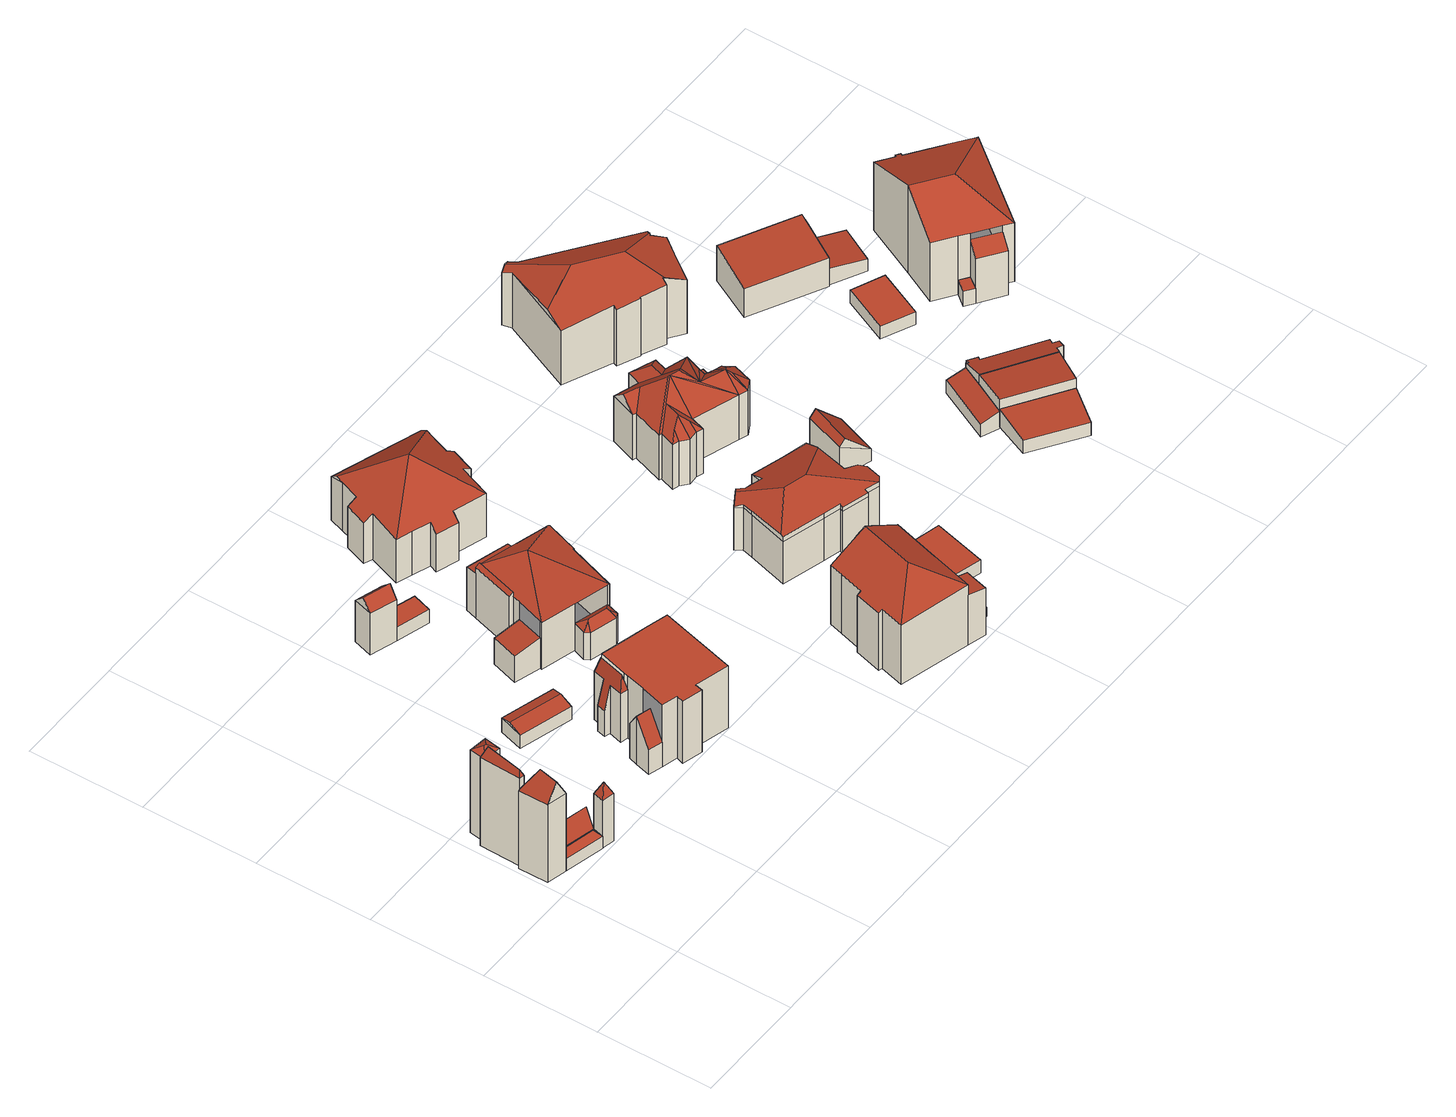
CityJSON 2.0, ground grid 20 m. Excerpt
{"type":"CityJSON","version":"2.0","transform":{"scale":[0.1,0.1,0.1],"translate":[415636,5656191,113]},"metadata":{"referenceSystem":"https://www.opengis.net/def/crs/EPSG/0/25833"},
"CityObjects":{
"building1":{"type":"Building","attributes":{"Dachtyp_tdc":"tdcFreeFormRoof","Gemeindeschluessel":14612000,"Dachneigung":63.22,"QualitaetDacherkennung":7,"Geometrietyp2DReferenz":"3000","measuredHeight":19.86,"function":"31001_9998","roofType":"5000"},"geometry":[{"type":"Solid","lod":"2","boundaries":[[[[0,1,2,3,4,5,6]],[[7,8,1,0]],[[8,9,2,1]],[[9,10,3,2]],[[10,11,4,3]],[[11,12,5,4]],[[12,13,6,5]],[[13,7,0,6]],[[14,12,11]],[[15,12,14]],[[12,15,13]],[[11,16,14]],[[10,16,11]],[[16,10,9]],[[16,9,8]],[[15,14,16,8,7]],[[15,7,13]]]],"semantics":{"surfaces":[{"type":"GroundSurface"},{"type":"WallSurface"},{"type":"RoofSurface"}],"values":[[0,1,1,1,1,1,1,1,2,2,2,2,2,2,2,2,1]]}}]},
"building2":{"type":"Building","attributes":{"Dachtyp_tdc":"tdcFreeFormRoof","Gemeindeschluessel":14612000,"Dachneigung":70.92,"QualitaetDacherkennung":19,"Geometrietyp2DReferenz":"3000","measuredHeight":20.15,"function":"31001_9998","roofType":"5000"},"geometry":[{"type":"Solid","lod":"2","boundaries":[[[[17,18,19,20]],[[18,21,22,19]],[[21,23,24,22]],[[23,25,26,24]],[[25,17,20,26]],[[27,28,29,25,23]],[[27,23,21]],[[28,27,21,18]],[[29,28,18,17]],[[29,17,25]],[[20,19,22,24,26]]]],"semantics":{"surfaces":[{"type":"WallSurface"},{"type":"RoofSurface"},{"type":"GroundSurface"}],"values":[[0,0,0,0,0,1,1,1,1,1,2]]}}]},
"building3":{"type":"Building","attributes":{"Dachtyp_tdc":"tdcFreeFormRoof","Gemeindeschluessel":14612000,"Dachneigung":49.35,"QualitaetDacherkennung":23,"Geometrietyp2DReferenz":"3000","measuredHeight":3.56,"function":"31001_9998","roofType":"5000"},"geometry":[{"type":"Solid","lod":"2","boundaries":[[[[30,31,5,6]],[[31,32,33,5]],[[32,34,35,33]],[[34,30,6,35]],[[36,34,32]],[[37,36,32,31]],[[37,31,30]],[[36,37,30,34]],[[6,5,33,35]]]],"semantics":{"surfaces":[{"type":"WallSurface"},{"type":"RoofSurface"},{"type":"GroundSurface"}],"values":[[0,0,0,0,1,1,1,1,2]]}}]},
"building4":{"type":"Building","attributes":{"Dachtyp_tdc":"tdcFreeFormRoof","Gemeindeschluessel":14612000,"Dachneigung":32.58,"QualitaetDacherkennung":5,"Geometrietyp2DReferenz":"3000","measuredHeight":17.67,"function":"31001_9998","roofType":"5000"},"geometry":[{"type":"Solid","lod":"2","boundaries":[[[[38,39,40,41]],[[39,42,43,40]],[[42,44,45,43]],[[44,46,47,45]],[[46,38,41,47]],[[48,49,50,46,44]],[[48,44,42]],[[49,48,42,39]],[[50,49,39,38]],[[50,38,46]],[[41,40,43,45,47]]]],"semantics":{"surfaces":[{"type":"WallSurface"},{"type":"RoofSurface"},{"type":"GroundSurface"}],"values":[[0,0,0,0,0,1,1,1,1,1,2]]}}]},
"building5":{"type":"Building","attributes":{"Dachtyp_tdc":"tdcFreeFormRoof","Gemeindeschluessel":14612000,"Dachneigung":65.23,"QualitaetDacherkennung":14,"Geometrietyp2DReferenz":"3000","measuredHeight":5.76,"function":"31001_9998","roofType":"5000"},"geometry":[{"type":"Solid","lod":"2","boundaries":[[[[51,52,53,54]],[[52,55,56,53]],[[55,57,58,56]],[[57,51,54,58]],[[59,60,57,55]],[[59,55,52]],[[60,59,52,51]],[[60,51,57]],[[54,53,56,58]]]],"semantics":{"surfaces":[{"type":"WallSurface"},{"type":"RoofSurface"},{"type":"GroundSurface"}],"values":[[0,0,0,0,1,0,1,0,2]]}}]},
"building6":{"type":"Building","attributes":{"Dachtyp_tdc":"tdcFreeFormRoof","Gemeindeschluessel":14612000,"Dachneigung":67.29,"QualitaetDacherkennung":13,"Geometrietyp2DReferenz":"3000","measuredHeight":11.93,"function":"31001_9998","roofType":"5000"},"geometry":[{"type":"Solid","lod":"2","boundaries":[[[[61,62,54,63]],[[62,64,65,54]],[[64,66,67,65]],[[66,61,63,67]],[[68,66,64]],[[69,68,64,62]],[[69,62,61]],[[68,69,61,66]],[[63,54,65,67]]]],"semantics":{"surfaces":[{"type":"WallSurface"},{"type":"RoofSurface"},{"type":"GroundSurface"}],"values":[[0,0,0,0,1,1,1,1,2]]}}]},
"building7":{"type":"Building","attributes":{"Dachtyp_tdc":"tdcGableRoof","Gemeindeschluessel":14612000,"Dachneigung":17.32,"QualitaetDacherkennung":85,"Geometrietyp2DReferenz":"3000","measuredHeight":3.4,"function":"31001_9998","roofType":"3100"},"geometry":[{"type":"Solid","lod":"2","boundaries":[[[[70,71,72,73]],[[71,74,75,72]],[[74,76,77,75]],[[76,70,73,77]],[[74,71,78]],[[70,76,79]],[[71,70,79,78]],[[76,74,78,79]],[[73,72,75,77]]]],"semantics":{"surfaces":[{"type":"WallSurface"},{"type":"RoofSurface"},{"type":"GroundSurface"}],"values":[[0,0,0,0,0,0,1,1,2]]}}]},
"building8":{"type":"Building","attributes":{"Gemeindeschluessel":14612000,"Geometrietyp2DReferenz":"3000","function":"31001_9998","roofType":"9999"},"children":["building8-1","building8-2","building8-3"]},
"building8-1":{"type":"BuildingPart","attributes":{"Dachtyp_tdc":"tdcGableRoof","Dachneigung":61.51,"QualitaetDacherkennung":15,"Geometrietyp2DReferenz":"3000","measuredHeight":9.91,"roofType":"3100"},"parents":["building8"],"geometry":[{"type":"MultiSurface","lod":"2","boundaries":[[[80,81,82,83]],[[81,84,85,82]],[[84,86,87,85]],[[86,88,89,87]],[[90,80,83,91]],[[92,88,86,84,81]],[[81,80,90,92]],[[83,82,85,87,89,93,91]]],"semantics":{"surfaces":[{"type":"WallSurface"},{"type":"RoofSurface"},{"type":"GroundSurface"}],"values":[0,0,0,0,0,1,1,2]}}]},
"building8-2":{"type":"BuildingPart","attributes":{"Dachtyp_tdc":"tdcPolyFlatRoof","Dachneigung":0,"QualitaetDacherkennung":62,"Geometrietyp2DReferenz":"3000","measuredHeight":12.58,"roofType":"1000"},"parents":["building8"],"geometry":[{"type":"MultiSurface","lod":"2","boundaries":[[[94,95,96,97]],[[95,98,99,96]],[[98,100,101,99]],[[100,102,103,101]],[[102,104,90,91,103]],[[105,106,107,108,89,88]],[[109,110,111,112,113]],[[110,114,115,111]],[[114,116,117,115]],[[116,118,119,117]],[[118,94,97,119]],[[118,116,114,110,109,106,105,104,102,100,98,95,94]],[[97,96,99,101,103,91,93,89,108,112,111,115,117,119]]],"semantics":{"surfaces":[{"type":"WallSurface"},{"type":"RoofSurface"},{"type":"GroundSurface"}],"values":[0,0,0,0,0,0,0,0,0,0,0,1,2]}}]},
"building8-3":{"type":"BuildingPart","attributes":{"Dachtyp_tdc":"tdcFreeFormRoof","Dachneigung":76.72,"QualitaetDacherkennung":34,"Geometrietyp2DReferenz":"3000","measuredHeight":12.68,"roofType":"5000"},"parents":["building8"],"geometry":[{"type":"MultiSurface","lod":"2","boundaries":[[[120,121,122,123]],[[121,124,125,122]],[[124,126,127,125]],[[126,128,129,127]],[[128,130,131,129]],[[130,113,112,131]],[[107,120,123,108]],[[113,130,132]],[[130,128,126,124,121,120,133,132]],[[120,107,133]],[[107,113,132,133]],[[123,122,125,127,129,131,112,108]]],"semantics":{"surfaces":[{"type":"WallSurface"},{"type":"RoofSurface"},{"type":"GroundSurface"}],"values":[0,0,0,0,0,0,0,1,1,1,1,2]}}]},
"building9":{"type":"Building","attributes":{"Dachtyp_tdc":"tdcGableRoof","Gemeindeschluessel":14612000,"Dachneigung":47.44,"QualitaetDacherkennung":1,"Geometrietyp2DReferenz":"3000","measuredHeight":10.46,"function":"31001_9998","roofType":"3100"},"geometry":[{"type":"Solid","lod":"2","boundaries":[[[[134,135,136,137]],[[135,138,139,136]],[[138,140,141,139]],[[140,134,137,141]],[[138,135,142]],[[134,140,143]],[[135,134,143,142]],[[140,138,142,143]],[[137,136,139,141]]]],"semantics":{"surfaces":[{"type":"WallSurface"},{"type":"RoofSurface"},{"type":"GroundSurface"}],"values":[[0,0,0,0,0,0,1,1,2]]}}]},
"building10":{"type":"Building","attributes":{"Dachtyp_tdc":"tdcPolyFlatRoof","Gemeindeschluessel":14612000,"Dachneigung":0,"QualitaetDacherkennung":56,"Geometrietyp2DReferenz":"3000","measuredHeight":2.79,"function":"31001_9998","roofType":"1000"},"geometry":[{"type":"Solid","lod":"2","boundaries":[[[[144,145,141,137]],[[145,146,147,141]],[[146,148,149,147]],[[148,144,137,149]],[[148,146,145,144]],[[137,141,147,149]]]],"semantics":{"surfaces":[{"type":"WallSurface"},{"type":"RoofSurface"},{"type":"GroundSurface"}],"values":[[0,0,0,0,1,2]]}}]},
"building11":{"type":"Building","attributes":{"Gemeindeschluessel":14612000,"Geometrietyp2DReferenz":"3000","function":"31001_9998","roofType":"9999"},"children":["building11-1","building11-2","building11-3","building11-4","building11-5"]},
"building11-1":{"type":"BuildingPart","attributes":{"Dachtyp_tdc":"tdcPolyFlatRoof","Dachneigung":11.05,"QualitaetDacherkennung":67,"Geometrietyp2DReferenz":"3000","measuredHeight":6.18,"roofType":"2100"},"parents":["building11"],"geometry":[{"type":"MultiSurface","lod":"2","boundaries":[[[150,151,152,153]],[[151,154,155,152]],[[154,156,157,155]],[[156,154,151,150]],[[153,152,155,157]]],"semantics":{"surfaces":[{"type":"WallSurface"},{"type":"RoofSurface"},{"type":"GroundSurface"}],"values":[0,0,0,1,2]}}]},
"building11-2":{"type":"BuildingPart","attributes":{"Dachtyp_tdc":"tdcTentRoof","Dachneigung":12.05,"QualitaetDacherkennung":40,"Geometrietyp2DReferenz":"3000","measuredHeight":11.91,"roofType":"3500"},"parents":["building11"],"geometry":[{"type":"MultiSurface","lod":"2","boundaries":[[[158,157,156]],[[158,159,160,157]],[[161,162,163,164,165]],[[162,166,167,163]],[[166,168,169,167]],[[168,170,171,169]],[[170,172,173,171]],[[172,174,175,173]],[[174,176,175]],[[177,178,179,180,181]],[[178,182,153,179]],[[182,150,153]],[[162,161,183,184]],[[172,170,168,166,162,184]],[[178,177,174,172,184]],[[183,159,158,182,178,184]],[[157,160,185,164,163,167,169,171,173,175,180,179,153]]],"semantics":{"surfaces":[{"type":"WallSurface"},{"type":"RoofSurface"},{"type":"GroundSurface"}],"values":[0,0,0,0,0,0,0,0,0,0,0,0,1,1,1,1,2]}}]},
"building11-3":{"type":"BuildingPart","attributes":{"Dachtyp_tdc":"tdcPolyFlatRoof","Dachneigung":8.53,"QualitaetDacherkennung":47,"Geometrietyp2DReferenz":"3000","measuredHeight":9.03,"roofType":"2100"},"parents":["building11"],"geometry":[{"type":"MultiSurface","lod":"2","boundaries":[[[186,187,188,189]],[[187,190,191,188]],[[190,165,164,191]],[[190,187,186,192,165]],[[164,185,189,188,191]]],"semantics":{"surfaces":[{"type":"WallSurface"},{"type":"RoofSurface"},{"type":"GroundSurface"}],"values":[0,0,0,1,2]}}]},
"building11-4":{"type":"BuildingPart","attributes":{"Dachtyp_tdc":"tdcFreeFormRoof","Dachneigung":37.53,"QualitaetDacherkennung":18,"Geometrietyp2DReferenz":"3000","measuredHeight":6.67,"roofType":"5000"},"parents":["building11"],"geometry":[{"type":"MultiSurface","lod":"2","boundaries":[[[193,181,180,194]],[[176,195,196,175]],[[195,197,198,196]],[[197,199,200,198]],[[199,193,194,200]],[[201,202,203,204,199,197]],[[201,197,195]],[[202,201,195,176]],[[203,202,176,181]],[[204,203,181,193]],[[204,193,199]],[[194,180,175,196,198,200]]],"semantics":{"surfaces":[{"type":"WallSurface"},{"type":"RoofSurface"},{"type":"GroundSurface"}],"values":[0,0,0,0,0,1,1,1,1,1,1,2]}}]},
"building11-5":{"type":"BuildingPart","attributes":{"Dachtyp_tdc":"tdcPolyFlatRoof","Dachneigung":28.86,"QualitaetDacherkennung":49,"Geometrietyp2DReferenz":"3000","measuredHeight":10.75,"roofType":"2100"},"parents":["building11"],"geometry":[{"type":"MultiSurface","lod":"2","boundaries":[[[205,206,189,207]],[[206,186,189]],[[208,205,207,160,159]],[[208,209,206,205]],[[207,189,185,160]]],"semantics":{"surfaces":[{"type":"WallSurface"},{"type":"RoofSurface"},{"type":"GroundSurface"}],"values":[0,0,0,1,2]}}]},
"building12":{"type":"Building","attributes":{"Dachtyp_tdc":"tdcFreeFormRoof","Gemeindeschluessel":14612000,"Dachneigung":38.48,"QualitaetDacherkennung":49,"Geometrietyp2DReferenz":"3000","measuredHeight":15.15,"function":"31001_9998","roofType":"5000"},"geometry":[{"type":"Solid","lod":"2","boundaries":[[[[210,211,212,213]],[[211,214,215,212]],[[214,216,217,215]],[[216,218,219,217]],[[218,220,221,219]],[[220,222,223,221]],[[222,224,225,223]],[[224,226,227,225]],[[226,228,229,227]],[[228,230,231,229]],[[230,232,233,231]],[[232,234,235,233]],[[234,236,237,235]],[[236,238,239,237]],[[238,240,241,239]],[[240,242,243,241]],[[242,244,245,243]],[[244,246,247,245]],[[246,210,213,247]],[[248,249,224,222,250]],[[228,226,249,248,236,234,232,230]],[[240,238,236,248,251,246,244,242]],[[248,250,220,218,216,214,211,210,251]],[[226,224,249]],[[222,220,250]],[[210,246,251]],[[213,212,215,217,219,221,223,225,227,229,231,233,235,237,239,241,243,245,247]]]],"semantics":{"surfaces":[{"type":"WallSurface"},{"type":"RoofSurface"},{"type":"GroundSurface"}],"values":[[0,0,0,0,0,0,0,0,0,0,0,0,0,0,0,0,0,0,0,1,1,1,1,0,0,0,2]]}}]},
"building13":{"type":"Building","attributes":{"Gemeindeschluessel":14612000,"Geometrietyp2DReferenz":"3000","function":"31001_9998","roofType":"9999"},"children":["building13-1","building13-2"]},
"building13-1":{"type":"BuildingPart","attributes":{"Dachtyp_tdc":"tdcPolyFlatRoof","Dachneigung":10.38,"QualitaetDacherkennung":40,"Geometrietyp2DReferenz":"3000","measuredHeight":10.15,"roofType":"2100"},"parents":["building13"],"geometry":[{"type":"MultiSurface","lod":"2","boundaries":[[[252,253,254,255]],[[253,256,257,254]],[[256,258,259,257]],[[258,260,261,259]],[[258,256,253,252,262,252,260]],[[261,255,263,255,254,257,259]]],"semantics":{"surfaces":[{"type":"WallSurface"},{"type":"RoofSurface"},{"type":"GroundSurface"}],"values":[0,0,0,0,1,2]}}]},
"building13-2":{"type":"BuildingPart","attributes":{"Dachtyp_tdc":"tdcHipAndGableRoof","Dachneigung":30.14,"QualitaetDacherkennung":39,"Geometrietyp2DReferenz":"3000","measuredHeight":15.77,"roofType":"5000"},"parents":["building13"],"geometry":[{"type":"MultiSurface","lod":"2","boundaries":[[[264,265,266,267]],[[265,268,269,266]],[[268,270,271,269]],[[270,272,273,271]],[[272,274,275,273]],[[274,276,277,275]],[[276,278,279,277]],[[278,280,281,279]],[[280,282,283,281]],[[282,284,285,283]],[[284,286,287,285]],[[286,288,289,287]],[[288,290,263,289]],[[290,262,263]],[[291,292,293,261,260]],[[292,294,295,293]],[[294,296,297,295]],[[296,264,267,297]],[[292,291,298]],[[291,290,288,286,284,282,280,298]],[[280,278,276,274,272,270,268,265,264,296,294,292,298]],[[267,266,269,271,273,275,277,279,281,283,285,287,289,263,255,261,293,295,297]]],"semantics":{"surfaces":[{"type":"WallSurface"},{"type":"RoofSurface"},{"type":"GroundSurface"}],"values":[0,0,0,0,0,0,0,0,0,0,0,0,0,0,0,0,0,0,1,1,1,2]}}]},
"building14":{"type":"Building","attributes":{"Dachtyp_tdc":"tdcFreeFormRoof","Gemeindeschluessel":14612000,"Dachneigung":38.72,"QualitaetDacherkennung":21,"Geometrietyp2DReferenz":"3000","measuredHeight":3.23,"function":"31001_9998","roofType":"5000"},"geometry":[{"type":"Solid","lod":"2","boundaries":[[[[299,300,301,302]],[[300,303,304,301]],[[303,305,306,304]],[[305,307,308,306]],[[307,309,310,308]],[[309,311,312,310]],[[311,299,302,312]],[[313,311,309]],[[314,315,316,313,309,307]],[[317,314,307,305]],[[317,305,303]],[[315,314,317,303,300]],[[316,315,300,299]],[[313,316,299,311]],[[302,301,304,306,308,310,312]]]],"semantics":{"surfaces":[{"type":"WallSurface"},{"type":"RoofSurface"},{"type":"GroundSurface"}],"values":[[0,0,0,0,0,0,0,1,1,1,1,1,1,1,2]]}}]},
"building15":{"type":"Building","attributes":{"Dachtyp_tdc":"tdcFreeFormRoof","Gemeindeschluessel":14612000,"Dachneigung":23.6,"QualitaetDacherkennung":43,"Geometrietyp2DReferenz":"3000","measuredHeight":11.86,"function":"31001_9998","roofType":"5000"},"geometry":[{"type":"Solid","lod":"2","boundaries":[[[[318,319,320,321]],[[319,322,323,320]],[[322,324,325,323]],[[324,326,327,325]],[[326,328,329,327]],[[328,330,331,329]],[[330,332,333,331]],[[332,334,335,333]],[[334,336,337,335]],[[336,338,339,337]],[[338,340,341,339]],[[340,342,343,341]],[[342,344,345,343]],[[344,346,347,345]],[[346,348,349,347]],[[348,350,351,349]],[[350,352,353,351]],[[352,354,355,353]],[[354,356,357,355]],[[356,358,359,357]],[[358,360,361,359]],[[360,318,321,361]],[[362,363,364,365,366,367]],[[368,369,370,371,372,373,374,375]],[[372,364,363,376,377,378,379,380,381,373]],[[336,334,332,382,383,384,385,365,364,372,371,386]],[[336,386,338]],[[338,386,371,370,340]],[[322,366,365,385,324]],[[324,385,384,326]],[[326,384,383,328]],[[328,383,382,330]],[[330,382,332]],[[348,374,373,381,350]],[[350,381,380,352]],[[352,380,379,354]],[[354,379,378,356]],[[356,378,377,358]],[[358,377,376,360]],[[360,376,363,362,318]],[[344,368,375,346]],[[346,375,374,348]],[[342,369,368,344]],[[340,370,369,342]],[[319,367,366,322]],[[318,362,367,319]],[[321,320,323,325,327,329,331,333,335,337,339,341,343,345,347,349,351,353,355,357,359,361]]]],"semantics":{"surfaces":[{"type":"WallSurface"},{"type":"RoofSurface"},{"type":"GroundSurface"}],"values":[[0,0,0,0,0,0,0,0,0,0,0,0,0,0,0,0,0,0,0,0,0,0,1,1,1,1,0,0,0,0,0,0,0,0,0,0,0,0,0,0,0,0,0,0,0,0,2]]}}]},
"building16":{"type":"Building","attributes":{"Dachtyp_tdc":"tdcPolyFlatRoof","Gemeindeschluessel":14612000,"Dachneigung":0,"QualitaetDacherkennung":67,"Geometrietyp2DReferenz":"3000","measuredHeight":2.58,"function":"31001_9998","roofType":"1000"},"geometry":[{"type":"Solid","lod":"2","boundaries":[[[[387,388,389,390]],[[391,392,393,394]],[[390,389,392,391]],[[389,388,393,392]],[[388,387,394,393]],[[387,390,391,394]]]],"semantics":{"surfaces":[{"type":"RoofSurface"},{"type":"GroundSurface"},{"type":"WallSurface"}],"values":[[0,1,2,2,2,2]]}}]},
"building17":{"type":"Building","attributes":{"Dachtyp_tdc":"tdcFreeFormRoof","Gemeindeschluessel":14612000,"Dachneigung":42.26,"QualitaetDacherkennung":64,"Geometrietyp2DReferenz":"3000","measuredHeight":13.84,"function":"31001_9998","roofType":"5000"},"geometry":[{"type":"Solid","lod":"2","boundaries":[[[[395,396,397,398]],[[396,399,400,397]],[[399,401,402,400]],[[401,403,404,402]],[[403,405,406,404]],[[405,407,408,406]],[[407,409,410,408]],[[409,411,412,410]],[[411,413,414,412]],[[413,415,416,414]],[[415,417,418,416]],[[417,419,420,418]],[[419,421,422,420]],[[421,423,424,422]],[[423,425,426,424]],[[425,427,428,426]],[[427,429,430,428]],[[429,431,432,430]],[[431,433,434,432]],[[433,435,436,434]],[[435,437,438,436]],[[437,439,440,438]],[[439,441,442,440]],[[441,395,398,442]],[[443,441,439]],[[444,445,443,439,437]],[[446,447,448,449,450,451,444,437,435]],[[446,435,433]],[[447,446,433,431]],[[448,447,431,429]],[[449,448,429,427]],[[452,453,454,455,450,449,427,425]],[[452,425,423]],[[453,452,423,421]],[[456,454,453,421,419]],[[456,419,417]],[[455,454,456,417,415]],[[457,411,458]],[[457,413,411]],[[459,413,457]],[[450,459,451]],[[450,413,459]],[[450,415,413]],[[415,450,455]],[[458,411,409]],[[460,457,458,409,407]],[[460,407,405]],[[403,460,405]],[[403,457,460]],[[401,457,403]],[[457,401,459]],[[399,459,401]],[[396,459,399]],[[444,459,396]],[[459,444,451]],[[445,444,396,395]],[[443,445,395,441]],[[398,397,400,402,404,406,408,410,412,414,416,418,420,422,424,426,428,430,432,434,436,438,440,442]]]],"semantics":{"surfaces":[{"type":"WallSurface"},{"type":"RoofSurface"},{"type":"GroundSurface"}],"values":[[0,0,0,0,0,0,0,0,0,0,0,0,0,0,0,0,0,0,0,0,0,0,0,0,1,1,1,0,1,1,1,1,1,1,1,1,1,1,1,1,1,1,1,1,1,1,1,1,1,1,1,1,1,1,1,1,1,2]]}}]},
"building18":{"type":"Building","attributes":{"Dachtyp_tdc":"tdcGableRoof","Gemeindeschluessel":14612000,"Dachneigung":47.27,"QualitaetDacherkennung":5,"Geometrietyp2DReferenz":"3000","measuredHeight":7.31,"function":"31001_9998","roofType":"3100"},"geometry":[{"type":"Solid","lod":"2","boundaries":[[[[461,462,463,464]],[[462,465,466,463]],[[465,467,468,466]],[[467,461,464,468]],[[465,462,469]],[[461,467,470]],[[462,461,470,469]],[[467,465,469,470]],[[464,463,466,468]]]],"semantics":{"surfaces":[{"type":"WallSurface"},{"type":"RoofSurface"},{"type":"GroundSurface"}],"values":[[0,0,0,0,0,0,1,1,2]]}}]},
"building19":{"type":"Building","attributes":{"Dachtyp_tdc":"tdcPolyFlatRoof","Gemeindeschluessel":14612000,"Dachneigung":26.13,"QualitaetDacherkennung":32,"Geometrietyp2DReferenz":"3000","measuredHeight":6.81,"function":"31001_9998","roofType":"2100"},"geometry":[{"type":"Solid","lod":"2","boundaries":[[[[471,472,473,474]],[[472,475,476,473]],[[475,477,478,476]],[[477,471,474,478]],[[477,475,472,471]],[[474,473,476,478]]]],"semantics":{"surfaces":[{"type":"WallSurface"},{"type":"RoofSurface"},{"type":"GroundSurface"}],"values":[[0,0,0,0,1,2]]}}]},
"building20":{"type":"Building","attributes":{"Dachtyp_tdc":"tdcPolyFlatRoof","Gemeindeschluessel":14612000,"Dachneigung":0,"QualitaetDacherkennung":56,"Geometrietyp2DReferenz":"3000","measuredHeight":2.58,"function":"31001_9998","roofType":"1000"},"geometry":[{"type":"Solid","lod":"2","boundaries":[[[[479,480,478,481]],[[480,482,476,478]],[[482,483,484,476]],[[483,485,486,484]],[[485,487,488,486]],[[487,479,481,488]],[[487,485,483,482,480,479]],[[481,478,476,484,486,488]]]],"semantics":{"surfaces":[{"type":"WallSurface"},{"type":"RoofSurface"},{"type":"GroundSurface"}],"values":[[0,0,0,0,0,0,1,2]]}}]},
"building21":{"type":"Building","attributes":{"Dachtyp_tdc":"tdcFreeFormRoof","Gemeindeschluessel":14612000,"Dachneigung":20.2,"QualitaetDacherkennung":33,"Geometrietyp2DReferenz":"3000","measuredHeight":14.35,"function":"31001_9998","roofType":"5000"},"geometry":[{"type":"Solid","lod":"2","boundaries":[[[[489,490,491,492]],[[490,493,494,491]],[[493,495,496,494]],[[495,497,498,496]],[[497,499,500,498]],[[499,501,502,500]],[[501,503,504,502]],[[503,505,506,504]],[[505,507,508,506]],[[507,509,510,508]],[[509,511,512,510]],[[511,513,514,512]],[[513,515,516,514]],[[515,517,518,516]],[[517,519,520,518]],[[519,489,492,520]],[[490,521,522,523,493]],[[501,524,525,526,507,505,503]],[[522,521,489,519,517,515,513,511,509,526,525]],[[525,524,499,497,495,523,522]],[[490,489,521]],[[495,493,523]],[[501,499,524]],[[509,507,526]],[[492,491,494,496,498,500,502,504,506,508,510,512,514,516,518,520]]]],"semantics":{"surfaces":[{"type":"WallSurface"},{"type":"RoofSurface"},{"type":"GroundSurface"}],"values":[[0,0,0,0,0,0,0,0,0,0,0,0,0,0,0,0,1,1,1,1,0,0,0,0,2]]}}]},
"building22":{"type":"Building","attributes":{"Dachtyp_tdc":"tdcPolyFlatRoof","Gemeindeschluessel":14612000,"Dachneigung":9.12,"QualitaetDacherkennung":82,"Geometrietyp2DReferenz":"3000","measuredHeight":3.7,"function":"31001_9998","roofType":"2100"},"geometry":[{"type":"Solid","lod":"2","boundaries":[[[[527,528,529,530]],[[528,531,532,529]],[[531,533,534,532]],[[533,527,530,534]],[[533,531,528,527]],[[530,529,532,534]]]],"semantics":{"surfaces":[{"type":"WallSurface"},{"type":"RoofSurface"},{"type":"GroundSurface"}],"values":[[0,0,0,0,1,2]]}}]},
"building23":{"type":"Building","attributes":{"Dachtyp_tdc":"tdcPolyFlatRoof","Gemeindeschluessel":14612000,"Dachneigung":15.64,"QualitaetDacherkennung":73,"Geometrietyp2DReferenz":"3000","measuredHeight":3.5,"function":"31001_9998","roofType":"2100"},"geometry":[{"type":"Solid","lod":"2","boundaries":[[[[535,536,537,538]],[[536,539,540,537]],[[539,541,542,540]],[[541,543,544,542]],[[543,535,538,544]],[[543,541,539,536,535]],[[538,537,540,542,544]]]],"semantics":{"surfaces":[{"type":"WallSurface"},{"type":"RoofSurface"},{"type":"GroundSurface"}],"values":[[0,0,0,0,0,1,2]]}}]},
"building24":{"type":"Building","attributes":{"Dachtyp_tdc":"tdcPolyFlatRoof","Gemeindeschluessel":14612000,"Dachneigung":4.45,"QualitaetDacherkennung":83,"Geometrietyp2DReferenz":"3000","measuredHeight":5.85,"function":"31001_9998","roofType":"2100"},"geometry":[{"type":"Solid","lod":"2","boundaries":[[[[545,546,547,548]],[[546,549,538,547]],[[549,550,544,538]],[[550,545,548,544]],[[550,549,546,545]],[[548,547,538,544]]]],"semantics":{"surfaces":[{"type":"WallSurface"},{"type":"RoofSurface"},{"type":"GroundSurface"}],"values":[[0,0,0,0,1,2]]}}]},
"building25":{"type":"Building","attributes":{"Dachtyp_tdc":"tdcPolyFlatRoof","Gemeindeschluessel":14612000,"Dachneigung":15.61,"QualitaetDacherkennung":65,"Geometrietyp2DReferenz":"3000","measuredHeight":5.52,"function":"31001_9998","roofType":"2100"},"geometry":[{"type":"Solid","lod":"2","boundaries":[[[[551,552,553,554]],[[552,555,556,553]],[[555,557,558,556]],[[557,559,560,558]],[[559,561,562,560]],[[561,563,548,562]],[[563,564,544,548]],[[564,565,542,544]],[[565,566,567,542]],[[566,568,569,567]],[[568,570,571,569]],[[570,551,554,571]],[[570,568,566,565,564,563,561,559,557,555,552,551]],[[554,553,556,558,560,562,548,544,542,567,569,571]]]],"semantics":{"surfaces":[{"type":"WallSurface"},{"type":"RoofSurface"},{"type":"GroundSurface"}],"values":[[0,0,0,0,0,0,0,0,0,0,0,0,1,2]]}}]},
"building26":{"type":"Building","attributes":{"Dachtyp_tdc":"tdcPolyFlatRoof","Gemeindeschluessel":14612000,"Dachneigung":0,"QualitaetDacherkennung":51,"Geometrietyp2DReferenz":"3000","measuredHeight":2.57,"function":"31001_9998","roofType":"1000"},"geometry":[{"type":"Solid","lod":"2","boundaries":[[[[572,573,574,575]],[[573,576,577,574]],[[576,578,579,577]],[[578,572,575,579]],[[578,576,573,572]],[[575,574,577,579]]]],"semantics":{"surfaces":[{"type":"WallSurface"},{"type":"RoofSurface"},{"type":"GroundSurface"}],"values":[[0,0,0,0,1,2]]}}]},
"building27":{"type":"Building","attributes":{"Dachtyp_tdc":"tdcPolyFlatRoof","Gemeindeschluessel":14612000,"Dachneigung":8.3,"QualitaetDacherkennung":82,"Geometrietyp2DReferenz":"3000","measuredHeight":7.07,"function":"31001_9998","roofType":"2100"},"geometry":[{"type":"Solid","lod":"2","boundaries":[[[[580,581,582,583]],[[581,584,585,582]],[[584,586,587,585]],[[586,588,589,587]],[[588,580,583,589]],[[588,586,584,581,580]],[[583,582,585,587,589]]]],"semantics":{"surfaces":[{"type":"WallSurface"},{"type":"RoofSurface"},{"type":"GroundSurface"}],"values":[[0,0,0,0,0,1,2]]}}]},
"building28":{"type":"Building","attributes":{"Dachtyp_tdc":"tdcPolyFlatRoof","Gemeindeschluessel":14612000,"Dachneigung":0,"QualitaetDacherkennung":26,"Geometrietyp2DReferenz":"3000","measuredHeight":3,"function":"31001_9998","roofType":"1000"},"geometry":[{"type":"Solid","lod":"2","boundaries":[[[[590,591,592,593]],[[591,594,595,592]],[[594,596,597,595]],[[596,590,593,597]],[[596,594,591,590]],[[593,592,595,597]]]],"semantics":{"surfaces":[{"type":"WallSurface"},{"type":"RoofSurface"},{"type":"GroundSurface"}],"values":[[0,0,0,0,1,2]]}}]},
"building29":{"type":"Building","attributes":{"Dachtyp_tdc":"tdcPolyFlatRoof","Gemeindeschluessel":14612000,"Dachneigung":8.18,"QualitaetDacherkennung":82,"Geometrietyp2DReferenz":"3000","measuredHeight":3.46,"function":"31001_9998","roofType":"2100"},"geometry":[{"type":"Solid","lod":"2","boundaries":[[[[598,599,600,601]],[[599,602,603,600]],[[602,604,605,603]],[[604,598,601,605]],[[604,602,599,598]],[[601,600,603,605]]]],"semantics":{"surfaces":[{"type":"WallSurface"},{"type":"RoofSurface"},{"type":"GroundSurface"}],"values":[[0,0,0,0,1,2]]}}]},
"building30":{"type":"Building","attributes":{"Gemeindeschluessel":14612000,"Geometrietyp2DReferenz":"3000","function":"31001_9998","roofType":"9999"},"children":["building30-1","building30-2","building30-3"]},
"building30-1":{"type":"BuildingPart","attributes":{"Dachtyp_tdc":"tdcHipAndGableRoof","Dachneigung":21.27,"QualitaetDacherkennung":18,"Geometrietyp2DReferenz":"3000","measuredHeight":17.77,"roofType":"5000"},"parents":["building30"],"geometry":[{"type":"MultiSurface","lod":"2","boundaries":[[[606,607,592,595,608]],[[607,609,610,592]],[[609,611,612,610]],[[611,613,614,612]],[[613,615,616,614]],[[615,617,618,616]],[[617,619,620,618]],[[619,621,622,620]],[[621,623,624,625,622]],[[626,627,628]],[[626,629,630,627]],[[629,631,632,630]],[[631,633,634,632]],[[633,635,634]],[[631,629,636]],[[629,626,623,621,619,617,615,613,611,636]],[[611,609,607,606,633,631,636]],[[595,592,610,612,614,616,618,620,622,625,627,630,632,634]]],"semantics":{"surfaces":[{"type":"WallSurface"},{"type":"RoofSurface"},{"type":"GroundSurface"}],"values":[0,0,0,0,0,0,0,0,0,0,0,0,0,0,1,1,1,2]}}]},
"building30-2":{"type":"BuildingPart","attributes":{"Dachtyp_tdc":"tdcPolyFlatRoof","Dachneigung":26.2,"QualitaetDacherkennung":29,"Geometrietyp2DReferenz":"3000","measuredHeight":10.31,"roofType":"2100"},"parents":["building30"],"geometry":[{"type":"MultiSurface","lod":"2","boundaries":[[[624,637,638,625]],[[637,639,640,638]],[[639,628,627,640]],[[628,639,637,624]],[[625,638,640,627]]],"semantics":{"surfaces":[{"type":"WallSurface"},{"type":"RoofSurface"},{"type":"GroundSurface"}],"values":[0,0,0,1,2]}}]},
"building30-3":{"type":"BuildingPart","attributes":{"Dachtyp_tdc":"tdcPolyFlatRoof","Dachneigung":34.08,"QualitaetDacherkennung":44,"Geometrietyp2DReferenz":"3000","measuredHeight":10.65,"roofType":"2100"},"parents":["building30"],"geometry":[{"type":"MultiSurface","lod":"2","boundaries":[[[635,641,642,634]],[[641,643,597,642]],[[643,608,595,597]],[[608,643,641,635]],[[634,642,597,595]]],"semantics":{"surfaces":[{"type":"WallSurface"},{"type":"RoofSurface"},{"type":"GroundSurface"}],"values":[0,0,0,1,2]}}]}
},
"vertices":[
[5,231,5],[5,282,5],[8,282,5],[16,280,5],[49,274,5],[43,243,5],[40,223,5],[5,231,163],[5,282,163],[8,282,163],[16,280,163],[49,274,163],[43,243,163],[40,223,163],[25,258,204],[22,227,198],[8,279,169],
[8,282,186],[10,353,186],[10,353,7],[8,282,7],[20,352,186],[20,352,7],[26,351,186],[26,351,7],[16,280,186],[16,280,7],[19,346,203],[17,344,208],[12,285,198],
[40,223,29],[43,243,29],[113,225,29],[113,225,5],[108,206,29],[108,206,5],[101,218,40],[51,230,40],
[20,352,174],[24,380,174],[24,380,6],[20,352,6],[56,376,174],[56,376,6],[51,347,174],[51,347,6],[26,351,174],[26,351,6],[39,363,183],[36,364,183],[27,357,177],
[113,225,27],[43,243,27],[43,243,6],[113,225,6],[49,274,27],[49,274,6],[120,258,27],[120,258,6],[46,259,62],[116,241,63],
[108,206,102],[113,225,102],[108,206,6],[134,220,102],[134,220,6],[129,201,102],[129,201,6],[121,213,126],[120,213,126],
[297,393,32],[206,420,32],[206,420,6],[297,393,6],[218,461,35],[218,461,6],[309,434,35],[309,434,6],[213,443,40],[303,416,40],
[267,236,58],[274,262,107],[274,262,8],[267,236,8],[279,278,78],[279,278,8],[281,278,78],[281,278,8],[303,272,78],[303,272,8],[291,229,58],[291,229,8],[298,255,107],[298,255,8],
[411,197,134],[352,213,134],[352,213,8],[411,197,8],[349,200,134],[349,200,8],[314,209,134],[314,209,8],[318,222,134],[318,222,8],[291,229,134],[303,272,134],[311,304,134],[311,304,106],[311,304,8],[327,361,134],[367,350,134],[367,350,8],[327,361,8],[327,361,106],[382,346,134],[382,346,8],[407,340,134],[407,340,8],[446,329,134],[446,329,8],
[298,307,106],[304,330,106],[304,330,8],[298,307,8],[294,333,59],[294,333,8],[298,348,59],[298,348,8],[309,345,106],[309,345,8],[314,365,106],[314,365,8],[319,357,135],[307,312,135],
[281,690,93],[236,705,93],[236,705,9],[281,690,9],[246,738,93],[246,738,9],[292,723,93],[292,723,9],[240,720,113],[286,705,113],
[281,690,37],[292,723,37],[348,705,37],[348,705,9],[338,672,37],[338,672,9],
[355,489,70],[310,502,61],[310,502,8],[355,489,8],[324,548,61],[324,548,8],[368,535,70],[368,535,8],
[368,535,107],[372,548,107],[372,548,8],[460,603,112],[515,587,112],[515,587,8],[460,603,8],[460,603,98],[517,586,111],[517,586,8],[501,531,108],[501,531,8],[499,532,109],[499,532,8],[475,451,103],[475,451,8],[472,452,103],[472,452,8],[472,452,63],[413,469,103],[354,486,103],[354,486,8],[413,469,8],[413,469,63],[355,489,104],[393,622,112],[445,574,127],[393,622,8],
[386,624,98],[392,644,95],[392,644,8],[386,624,8],[465,623,95],[465,623,8],[393,622,98],
[406,448,63],[406,448,8],[466,430,63],[466,430,8],[457,426,63],[457,426,8],[411,439,63],[411,439,8],[456,439,73],[455,442,75],[423,451,75],[420,450,73],
[364,550,111],[386,624,111],[364,550,8],[372,548,115],[393,622,115],
[385,763,88],[405,819,92],[405,819,0],[385,763,0],[391,825,81],[391,825,0],[404,862,84],[404,862,0],[418,857,95],[418,857,0],[428,888,97],[428,888,0],[437,914,88],[437,914,0],[589,862,88],[589,862,0],[580,836,97],[580,836,0],[570,805,95],[570,805,0],[584,801,84],[584,801,0],[571,762,81],[571,762,0],[556,767,92],[556,767,0],[537,711,88],[537,711,0],[480,730,88],[480,730,0],[475,716,76],[475,716,0],[437,729,76],[437,729,0],[442,743,88],[442,743,0],[412,754,88],[412,754,0],[487,812,152],[585,850,98],[433,902,98],[386,763,88],
[758,50,111],[789,41,105],[789,41,9],[758,50,9],[785,27,105],[785,27,9],[778,1,105],[778,1,9],[747,10,111],[747,10,9],[767,83,111],[767,83,9],
[643,133,125],[650,131,129],[650,131,9],[643,133,9],[662,173,129],[662,173,9],[668,197,129],[668,197,9],[710,186,154],[710,186,9],[717,184,158],[717,184,9],[721,183,161],[721,183,9],[724,182,163],[724,182,9],[731,180,167],[731,180,9],[743,177,160],[743,177,9],[747,176,157],[747,176,9],[751,175,155],[751,175,9],[790,164,131],[790,164,9],[767,83,131],[747,10,131],[626,43,129],[626,43,9],[637,84,129],[637,84,9],[630,86,125],[630,86,9],[706,87,167],
[785,27,28],[789,41,28],[789,41,10],[785,27,10],[758,50,28],[758,50,10],[767,83,28],[767,83,10],[822,68,28],[822,68,10],[809,21,28],[809,21,10],[798,23,28],[798,23,10],[801,34,37],[800,56,42],[804,50,38],[800,35,38],[779,62,42],
[715,369,95],[720,387,95],[720,387,9],[715,369,9],[712,398,95],[712,398,9],[741,415,95],[741,415,9],[747,402,95],[747,402,9],[757,399,95],[757,399,9],[777,393,95],[777,393,9],[783,416,95],[783,416,9],[836,400,95],[836,400,9],[880,388,95],[880,388,9],[874,365,95],[874,365,9],[857,305,95],[857,305,9],[880,298,95],[880,298,9],[887,286,95],[887,286,9],[879,259,95],[879,259,9],[868,251,95],[868,251,9],[843,259,95],[843,259,9],[841,252,95],[841,252,9],[796,265,95],[796,265,9],[798,271,95],[798,271,9],[769,279,95],[769,279,9],[696,300,95],[696,300,9],[715,369,103],[697,305,107],[762,344,127],[733,410,103],[712,398,97],[720,387,102],[887,286,100],[880,298,102],[857,305,110],[873,362,106],[801,333,127],[867,251,105],[868,251,105],[879,259,102],[696,300,105],[769,279,105],[798,271,105],[796,265,103],[841,252,103],[843,259,105],[777,393,105],[757,399,105],[747,402,105],[741,415,100],[874,365,105],
[878,80,35],[901,170,35],[849,183,35],[827,94,35],[827,94,9],[849,183,9],[901,170,9],[878,80,9],
[885,640,98],[923,628,98],[923,628,7],[885,640,7],[913,600,98],[913,600,7],[909,587,98],[909,587,7],[924,581,98],[924,581,7],[937,577,98],[937,577,7],[947,560,98],[947,560,7],[936,527,98],[936,527,7],[918,517,98],[918,517,7],[903,522,98],[903,522,7],[824,549,98],[824,549,7],[816,525,98],[816,525,7],[805,529,98],[805,529,7],[788,528,98],[788,528,7],[775,539,98],[775,539,7],[764,542,98],[764,542,7],[773,568,98],[773,568,7],[769,569,98],[769,569,7],[787,622,98],[787,622,7],[781,624,98],[781,624,7],[797,669,98],[797,669,7],[840,655,98],[840,655,7],[848,678,98],[848,678,7],[892,662,98],[892,662,7],[862,648,119],[867,600,137],[855,625,119],[789,647,120],[817,637,119],[835,601,145],[839,600,145],[839,599,146],[855,594,146],[781,551,110],[797,556,122],[798,556,123],[807,584,123],[807,543,111],[911,552,126],[915,544,121],[869,567,126],[921,557,119],
[921,358,70],[946,428,70],[946,428,9],[921,358,9],[1000,411,33],[1000,411,9],[975,340,33],[975,340,9],[956,425,82],[931,355,82],
[885,640,71],[892,662,60],[892,662,3],[885,640,3],[930,650,60],[930,650,3],[923,628,71],[923,628,3],
[913,600,29],[923,628,29],[913,600,3],[930,650,29],[973,635,29],[973,635,3],[956,586,29],[956,586,3],[942,590,29],[942,590,3],
[847,796,117],[902,921,119],[902,921,7],[847,796,7],[898,937,113],[898,937,7],[922,943,113],[922,943,7],[925,928,118],[925,928,7],[1082,810,120],[1082,810,7],[1074,799,125],[1074,799,7],[1094,784,113],[1094,784,7],[1072,755,114],[1072,755,7],[1037,708,116],[1037,708,7],[1007,730,132],[1007,730,7],[1002,719,128],[1002,719,7],[962,738,125],[962,738,7],[961,736,124],[961,736,7],[925,753,121],[925,753,7],[927,760,124],[927,760,7],[861,830,130],[937,843,151],[912,941,117],[1077,802,125],[1005,794,151],[1010,728,132],
[1111,168,38],[1136,227,48],[1136,227,11],[1111,168,11],[1234,161,48],[1234,161,11],[1197,109,38],[1197,109,11],
[1136,227,43],[1106,239,34],[1106,239,8],[1136,227,8],[1151,332,34],[1151,332,8],[1181,318,43],[1181,318,8],[1164,283,43],[1164,283,8],
[1269,215,62],[1234,161,67],[1234,161,8],[1269,215,8],[1136,227,67],[1164,283,62],
[1199,306,52],[1290,247,52],[1290,247,8],[1199,306,8],[1284,238,55],[1284,238,8],[1293,232,55],[1293,232,8],[1285,219,60],[1285,219,8],[1275,224,60],[1275,224,8],[1269,215,63],[1164,283,63],[1181,318,52],[1184,315,53],[1184,315,8],[1188,322,50],[1188,322,8],[1203,312,50],[1203,312,8],
[1242,449,32],[1188,474,32],[1188,474,6],[1242,449,6],[1224,552,32],[1224,552,6],[1278,528,32],[1278,528,6],
[1233,595,65],[1111,659,65],[1111,659,7],[1233,595,7],[1150,735,78],[1150,735,7],[1273,671,78],[1273,671,7],[1264,654,75],[1264,654,7],
[1312,414,36],[1327,434,36],[1327,434,6],[1312,414,6],[1342,423,36],[1342,423,6],[1327,403,36],[1327,403,6],
[1288,566,35],[1233,595,44],[1233,595,10],[1288,566,10],[1264,654,44],[1264,654,10],[1319,625,35],[1319,625,10],
[1342,423,125],[1327,434,125],[1342,423,112],[1293,459,125],[1293,459,6],[1322,518,184],[1322,518,6],[1365,609,145],[1365,609,6],[1393,589,145],[1393,589,6],[1396,593,143],[1396,593,6],[1403,588,143],[1403,588,6],[1400,583,145],[1400,583,6],[1454,544,145],[1454,544,109],[1454,544,6],[1489,518,145],[1489,518,6],[1489,518,109],[1493,515,145],[1493,515,6],[1396,383,125],[1396,383,6],[1382,394,125],[1382,394,6],[1382,394,112],[1380,476,184],
[1468,564,97],[1468,564,6],[1504,538,97],[1504,538,6],
[1368,374,96],[1368,374,6],[1327,403,96]
]}
